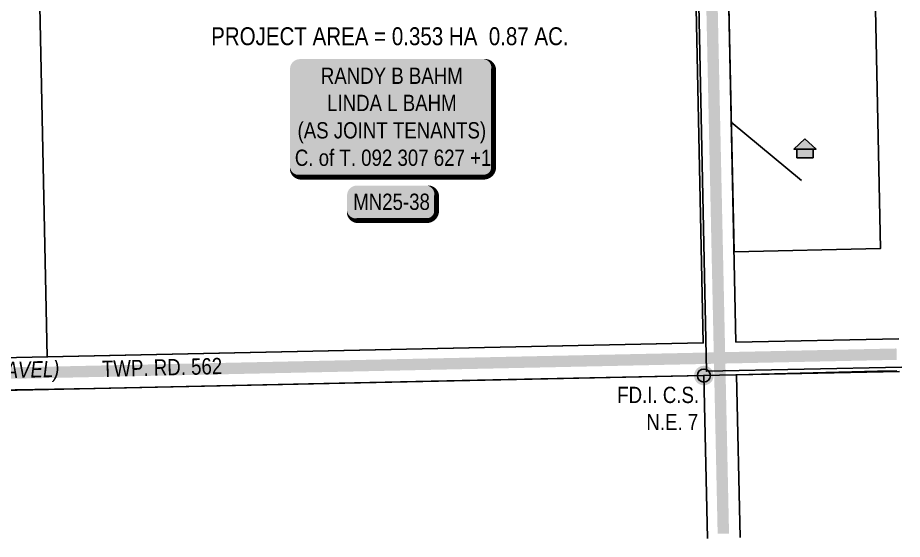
# Model space of a CAD drawing. Extents: x 88833 to 97610, y 5963373 to 5974710.
# Drawn here: x 95238 to 95781, y 5963390 to 5963710 of the extents above; entities that cross this region are included whole.
import ezdxf
from ezdxf.enums import TextEntityAlignment as Align

# ---------------------------------------------------------------- set-up
doc = ezdxf.new("R2010")
doc.units = 0
doc.header["$LTSCALE"] = 5
for name, color, linetype in [('AS-OWNER', 7, 'Continuous'), ('AS-POWER', 104, 'foc-POWER'), ('AS-RESIDENCE', 14, 'Continuous'), ('AS-ROADS', 254, 'Continuous'), ('AS-TELEPHONE', 224, 'foc-TEL'), ('L-AREAREQUIRED', 7, 'Continuous'), ('L-MON', 1, 'Continuous'), ('L-ROAD-T', 7, 'Continuous'), ('L-SEC', 7, 'Continuous'), ('L-TITLEDB', 4, 'Continuous'), ('P-APEX RECON-LINE LIST', 240, 'Continuous')]:
    doc.layers.add(name, color=color, linetype=linetype)
doc.layers.add('T-TEXT', color=48, linetype='Continuous', lineweight=18)
doc.styles.add('100L', font='ARIALN.TTF', dxfattribs={"height": 10})
doc.styles.add('80', font='ARIALN.TTF', dxfattribs={"height": 10})
doc.styles.add('80L', font='ARIALN.TTF', dxfattribs={"height": 10})
doc.styles.add('80LS', font='ARIALNI.TTF', dxfattribs={"height": 10})
doc.styles.add('foc-LtypeFont', font='ARIALN.TTF', dxfattribs={"height": 7.35})
doc.linetypes.add('foc-POWER', pattern='A,6,-1,["P",foc-LtypeFont,S=0.2,R=0,X=-0.625,Y=-0.75],-1.24,4', length=12.24)
doc.linetypes.add('foc-TEL', pattern='A,2,-1,["T",foc-LtypeFont,S=0.2,R=0,X=-0.425,Y=-0.75],-1.24,8', length=12.24)

# ---------------------------------------------------------------- blocks, each defined once
blk = doc.blocks.new('res_occ')
for points in [[(0.1, 0.89), (-1.26, -0.37), (1.46, -0.37)], [(-0.9, -1.43), (1.1, -1.43), (1.1, -0.37), (-0.9, -0.37)]]:
    blk.add_hatch(color=14).paths.add_polyline_path(points)
at = {"color": 14}
for points in [[(0.1, 0.89), (-1.26, -0.37), (1.46, -0.37)], [(-0.9, -1.43), (1.1, -1.43), (1.1, -0.37), (-0.9, -0.37)]]:
    blk.add_lwpolyline(points, close=True, dxfattribs=at)
blk = doc.blocks.new('*U452')
at = {"true_color": 0xffffa8}
h = blk.add_hatch(color=51, dxfattribs=at)
edge = h.paths.add_edge_path()
edge.add_line((-21.5, -11.5), (21.5, -11.5))
edge.add_arc((21.5, -5.5), 6, 270, 360)
edge.add_line((27.5, -5.5), (27.5, 4))
edge.add_arc((21.5, 4), 6, 0, 90)
edge.add_line((21.5, 10), (-21.5, 10))
edge.add_arc((-21.5, 4), 6, 90, 180)
edge.add_line((-27.5, 4), (-27.5, -5.5))
edge.add_arc((-21.5, -5.5), 6, 180, 270)
at = {"color": 240, "flags": 128}
blk.add_lwpolyline([(-21.5, -11.5, 3, 3, 0), (21.5, -11.5, 3, 3, 0.414214), (27.5, -5.5, 3, 3, 0), (27.5, 4, 3, 0, 0.414214), (21.5, 10, 0, 0, 0), (-21.5, 10, 0, 0, 0.414214), (-27.5, 4, 0, 0, 0), (-27.5, -5.5, 0, 3, 0.414214)], format="xyseb", close=True, dxfattribs=at)
for points in [[(-24.67, -8.43, 0, 10, 0), (0, 0, 5, 5, 0)], [(21.05, -6.93, 0, 10, 0), (0, 0, 5, 5, 0)]]:
    blk.add_lwpolyline(points, format="xyseb", dxfattribs=at)
at = {"color": 4, "style": '80'}
blk.add_attdef('OTHER_001', (-14.7, -5), '', height=10, dxfattribs=at)
blk = doc.blocks.new('*U486')
h = blk.add_hatch(color=59)
edge = h.paths.add_edge_path()
edge.add_line((-56.5, -37), (56.5, -37))
edge.add_arc((56.5, -31), 6, 270, 360)
edge.add_line((62.5, -31), (62.5, 29.5))
edge.add_arc((56.5, 29.5), 6, 0, 90)
edge.add_line((56.5, 35.5), (-56.5, 35.5))
edge.add_arc((-56.5, 29.5), 6, 90, 180)
edge.add_line((-62.5, 29.5), (-62.5, -31))
edge.add_arc((-56.5, -31), 6, 180, 270)
at = {"color": 1, "flags": 128}
blk.add_lwpolyline([(-56.5, -37, 3, 3, 0), (56.5, -37, 3, 3, 0.414214), (62.5, -31, 3, 3, 0), (62.5, 29.5, 3, 0, 0.414214), (56.5, 35.5, 0, 0, 0), (-56.5, 35.5, 0, 0, 0.414214), (-62.5, 29.5, 0, 0, 0), (-62.5, -31, 0, 3, 0.414214)], format="xyseb", close=True, dxfattribs=at)
blk.add_lwpolyline([(-56.05, -9.74, 0, 7.5, 0), (0, 0, 0, 0, 0)], format="xyseb", dxfattribs=at)
at = {"color": 1, "style": '80'}
blk.add_attdef('ENTER_TEXT_001', (-35.99, -5), '', height=10, dxfattribs=at)
blk = doc.blocks.new('fdia')
at = {"color": 255, "const_width": 1}
blk.add_lwpolyline([(-0.5, 0, 1), (0.5, 0, 1)], format="xyb", close=True, dxfattribs=at)
blk = doc.blocks.new('Fdiaa')
blk.add_blockref('fdia', (0, 0))
blk = doc.blocks.new('fdib')
at = {"color": 1, "const_width": 1.6}
blk.add_lwpolyline([(-0.4, 0, 1), (0.4, 0, 1)], format="xyb", close=True, dxfattribs=at)
at = {"color": 1}
blk.add_circle((0, 0), 0.8, dxfattribs=at)
blk = doc.blocks.new('Fdibb')
blk.add_blockref('fdib', (0, 0))
blk = doc.blocks.new('fdicc')
for name in ['Fdibb', 'Fdiaa']:
    blk.add_blockref(name, (0, 0))
blk = doc.blocks.new('FDI')
blk.add_blockref('fdicc', (0, 0))

msp = doc.modelspace()

# ---------------------------------------------------------------- linework, layer by layer
at = {"layer": 'AS-POWER', "flags": 128}
for points in [[(95675.685, 5963645.879), (95718.83, 5963610.084)], [(94752.07, 5963471.329), (94775.565, 5963471.825), (94775.6, 5963471.825), (94860.46, 5963473.822), (94945.466, 5963475.487), (95030.394, 5963477.303), (95114.768, 5963478.903), (95199.458, 5963480.75), (95284.39, 5963482.308), (95369.193, 5963484.127), (95453.865, 5963485.945), (95538.668, 5963487.763), (95608.925, 5963489.321), (95678.588, 5963490.748), (95765.543, 5963492.828), (95777.526, 5963493.105)]]:
    msp.add_lwpolyline(points, dxfattribs=at)
at = {"layer": 'AS-ROADS', "const_width": 7, "flags": 128}
for points in [[(95670.906, 5963393.096), (95651.052, 5964316.405), (95634.466, 5965117.395), (95616.088, 5965910.258), (95601.476, 5966746.266), (95571.822, 5967965.841), (95524.575, 5970082.852)], [(94751.858, 5963481.391), (95777.312, 5963503.365)]]:
    msp.add_lwpolyline(points, dxfattribs=at)
at = {"layer": 'AS-TELEPHONE', "flags": 128}
msp.add_lwpolyline([(95780.603, 5963495.284), (95660.537, 5963492.901), (95643.419, 5964314.872), (95642.481, 5964453.148), (95642.324, 5964465.139), (95641.283, 5964494.326), (95640.121, 5964559.552), (95638.136, 5964633.75), (95638.49, 5964635.426), (95636.538, 5964700.628), (95631.684, 5964941.364)], dxfattribs=at)
at = {"layer": 'L-SEC', "flags": 128}
for points in [[(95641.673, 5964313.204), (95658.537, 5963510.322)], [(95661.773, 5964313.626), (95678.637, 5963510.729)], [(95678.64, 5963510.729), (95778.62, 5963512.718)], [(94853.233, 5963493.188), (95658.531, 5963510.321)], [(94853.661, 5963473.089), (95658.959, 5963490.222)], [(95661.215, 5963390.179), (95658.959, 5963490.222)], [(95679.045, 5963490.616), (95681.3, 5963390.641)], [(95779.039, 5963492.633), (95679.059, 5963490.644)]]:
    msp.add_lwpolyline(points, dxfattribs=at)
at = {"layer": 'L-TITLEDB', "flags": 128}
for points in [[(95641.673, 5964313.204), (95238.883, 5964304.543), (95255.681, 5963501.751), (95658.531, 5963510.321)], [(95671.911, 5963830.948), (95761.866, 5963832.851), (95767.335, 5963568.214), (95677.469, 5963566.317)]]:
    msp.add_lwpolyline(points, close=True, dxfattribs=at)

# ---------------------------------------------------------------- block references
at = {"layer": 'AS-OWNER', "color": 5}
ref = msp.add_blockref('*U486', (95467.312, 5963649.157), dxfattribs=at)
ref.add_attrib('ENTER_TEXT_001', 'RANDY B BAHM', (95423.711, 5963669.42), dxfattribs={"layer": '0', "color": 1, "height": 10, "style": '80'})
ref.add_attrib('ENTER_TEXT_002', 'LINDA L BAHM', (95427.551, 5963652.753), dxfattribs={"layer": '0', "color": 1, "height": 10, "style": '80'})
ref.add_attrib('ENTER_TEXT_003', '(AS JOINT TENANTS)', (95409.403, 5963635.909), dxfattribs={"layer": '0', "color": 1, "height": 10, "style": '80'})
ref.add_attrib('ENTER_TEXT_004', 'C. of T. 092 307 627 +1', (95407.745, 5963619.065), dxfattribs={"layer": '0', "color": 1, "height": 10, "style": '80'})
at = {"layer": 'AS-RESIDENCE', "xscale": 5, "yscale": 5, "zscale": 5}
msp.add_blockref('res_occ', (95720.548, 5963631.201), dxfattribs=at)
at = {"layer": 'L-MON', "color": 5, "xscale": 5, "yscale": 5, "zscale": 5}
msp.add_blockref('FDI', (95658.959, 5963490.222), dxfattribs=at)
at = {"layer": 'P-APEX RECON-LINE LIST'}
ref = msp.add_blockref('*U452', (95467.312, 5963596.935), dxfattribs=at)
ref.add_attrib('OTHER_001', 'MN25-38', (95443.591, 5963592), dxfattribs={"layer": '0', "color": 4, "height": 10, "style": '80'})

# ---------------------------------------------------------------- texts
at = {"layer": 'L-AREAREQUIRED', "color": 5, "style": '100L'}
msp.add_text('PROJECT AREA = 0.353 HA  0.87 AC.', height=11, dxfattribs=at).set_placement((95466.126, 5963689.923), align=Align.BOTTOM_CENTER)
at = {"layer": 'L-ROAD-T', "insert": (95326.074, 5963500.224), "char_height": 10, "width": 74.18777, "attachment_point": 2, "rotation": 1.42745, "style": '80L'}
msp.add_mtext('TWP. RD. 562', dxfattribs=at)
at = {"layer": 'T-TEXT', "insert": (95198.163, 5963497.87), "char_height": 10, "width": 135.64186, "attachment_point": 2, "rotation": 1.32813, "style": '80LS'}
msp.add_mtext('(HIGH GRADE GRAVEL)', dxfattribs=at)

# ---------------------------------------------------------------- next in the draw order: texts
at = {"layer": 'L-MON', "insert": (95601.659, 5963483.341), "char_height": 10, "attachment_point": 1, "style": '100L', "bg_fill": 3, "box_fill_scale": 1.1, "bg_fill_color": 256, "bg_fill_transparency": 0}
msp.add_mtext_dynamic_manual_height_columns('\\pi4.0806;FD.I. C.S.\\P\\pi21.986;N.E. 7', width=52.42301, gutter_width=50, heights=[0], dxfattribs=at)

doc.saveas('drawing.dxf')
